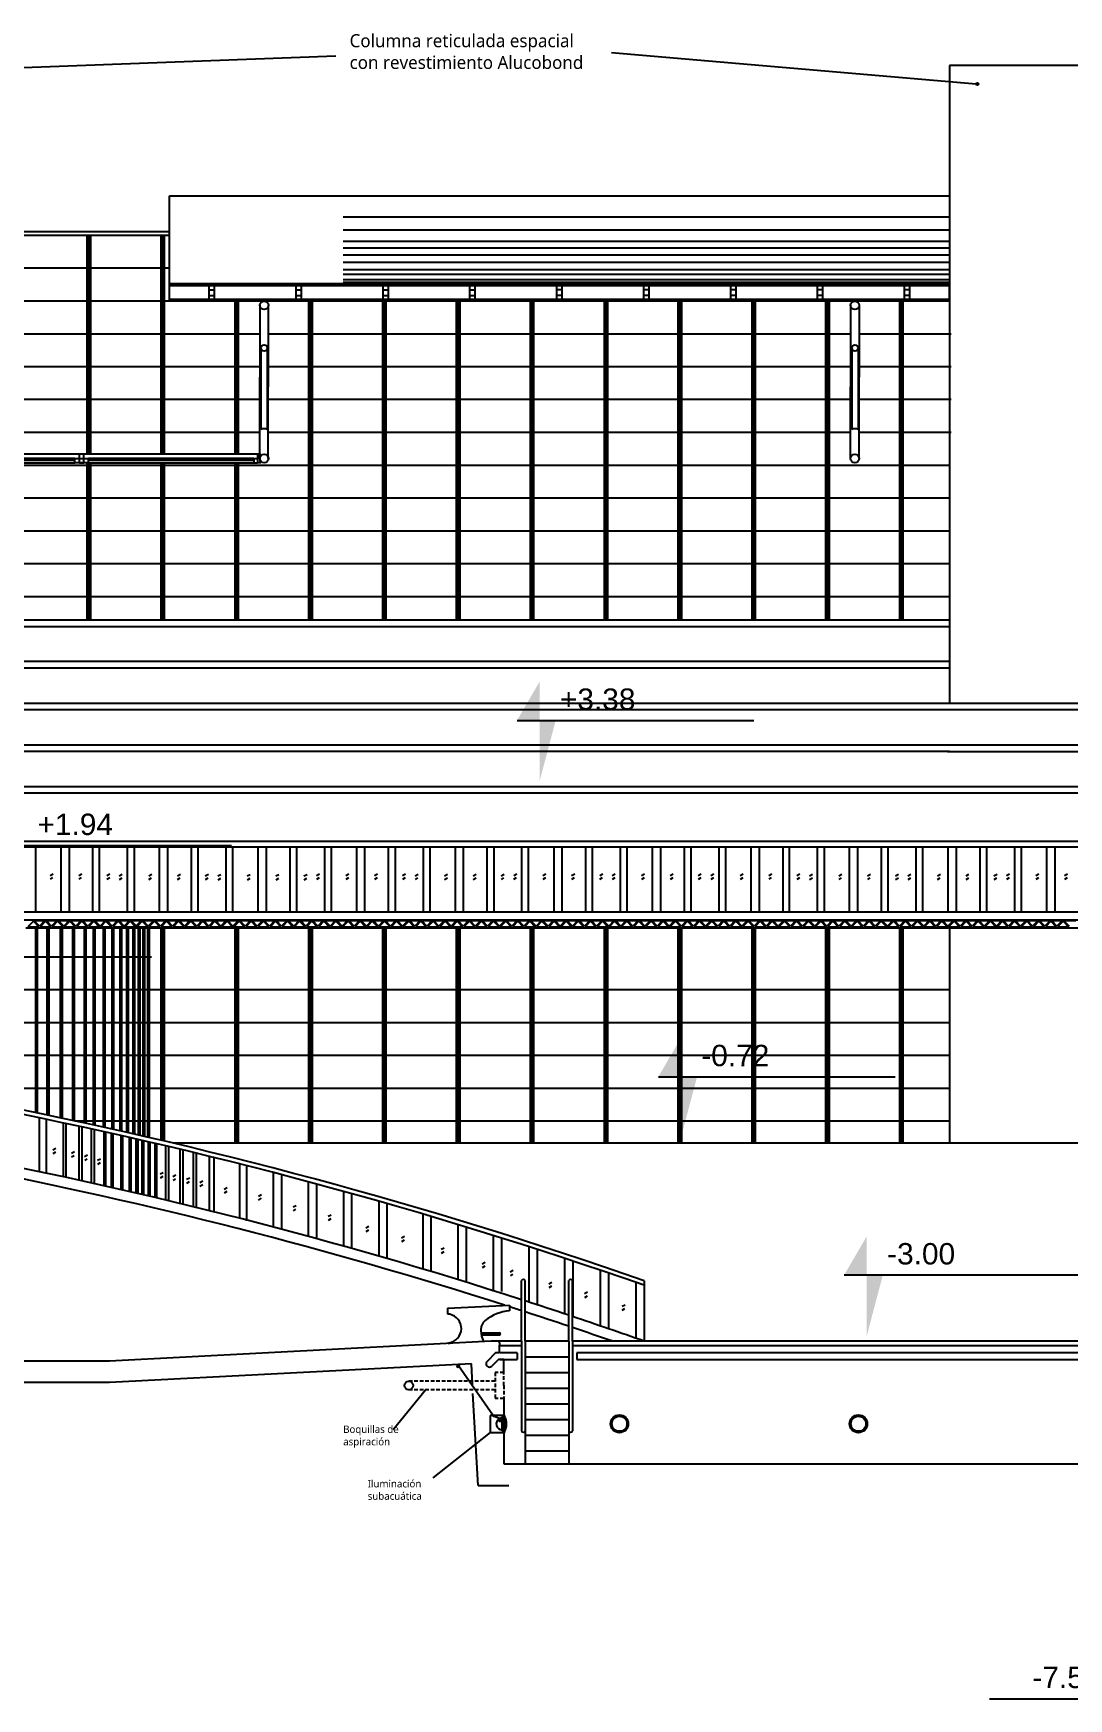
# Model space of a CAD drawing. Extents: x -30 to 1202, y 231 to 898.
# Drawn here: x 153.4 to 224.9, y 563.5 to 678.5 of the extents above; entities that cross this region are included whole.
import ezdxf

# ---------------------------------------------------------------- set-up
doc = ezdxf.new("R2010")
doc.units = 0
doc.header["$LTSCALE"] = 0.04
doc.linetypes.add('DASHED2', pattern=[9.525, 6.35, -3.175])
for name, color, linetype in [('0.1', 1, 'CONTINUOUS'), ('0.2', 2, 'CONTINUOUS'), ('0.3', 3, 'CONTINUOUS'), ('0.5', 5, 'CONTINUOUS'), ('intal', 1, 'DASHED2')]:
    doc.layers.add(name, color=color, linetype=linetype)
doc.styles.add('Amir', font='l_10646.ttf', dxfattribs={"height": 0.15})
doc.styles.add('STYLE2', font='arial.ttf')

msp = doc.modelspace()

# ---------------------------------------------------------------- hatches: boundary and pattern name
at = {"layer": '0.2'}
h = msp.add_hatch(color=256, dxfattribs=at)
h.paths.add_polyline_path([(186.81, 631.04), (188.37, 631.04), (188.37, 633.72)])
h.paths.add_polyline_path([(188.37, 626.85), (189.48, 631.04), (188.37, 631.04)])
h = msp.add_hatch(color=256, dxfattribs=at)
h.paths.add_polyline_path([(196.57, 606.44), (198.13, 606.44), (198.13, 609.12)])
h.paths.add_polyline_path([(198.13, 602.25), (199.24, 606.44), (198.13, 606.44)])
h = msp.add_hatch(color=256, dxfattribs=at)
h.paths.add_polyline_path([(209.4, 592.76), (210.96, 592.76), (210.96, 595.43)])
h.paths.add_polyline_path([(210.96, 588.57), (212.07, 592.76), (210.96, 592.76)])

# ---------------------------------------------------------------- linework, layer by layer
at = {"layer": '0.1'}
for p, q in [((107.21, 674.43), (174.31, 676.92)), ((193.34, 677.16), (218.52, 674.99)), ((162.82, 667.26), (216.67, 667.26)), ((162.82, 661.2), (162.82, 667.26)), ((216.67, 665.78), (174.81, 665.78)), ((150.82, 664.79), (162.82, 664.79)), ((216.67, 664.88), (174.81, 664.88)), ((150.82, 664.55), (162.82, 664.55)), ((157.14, 649.43), (157.14, 664.55)), ((157.26, 649.43), (157.26, 664.55)), ((157.38, 649.43), (157.38, 664.55)), ((162.24, 649.43), (162.24, 664.55)), ((162.36, 649.43), (162.36, 664.55)), ((162.48, 649.43), (162.48, 664.55)), ((216.67, 664.11), (174.81, 664.11)), ((216.67, 663.65), (174.81, 663.65)), ((216.67, 663.16), (174.81, 663.16)), ((216.67, 662.65), (174.81, 662.65)), ((150.82, 662.28), (162.82, 662.28)), ((216.67, 662.16), (174.81, 662.16)), ((216.67, 661.82), (174.81, 661.82)), ((216.67, 661.46), (174.81, 661.46)), ((216.67, 661.27), (174.81, 661.27)), ((108.97, 660.01), (209.84, 660.01)), ((167.34, 649.43), (167.34, 660)), ((167.46, 649.43), (167.46, 660)), ((167.58, 649.43), (167.58, 660)), ((172.44, 638.06), (172.44, 660)), ((172.56, 638.06), (172.56, 660)), ((172.68, 638.06), (172.68, 660)), ((177.54, 638.06), (177.54, 660)), ((177.66, 638.06), (177.66, 660)), ((177.78, 638.06), (177.78, 660)), ((182.64, 638.06), (182.64, 660)), ((182.76, 638.06), (182.76, 660)), ((182.88, 638.06), (182.88, 660)), ((187.74, 638.06), (187.74, 660)), ((187.86, 638.06), (187.86, 660)), ((187.98, 638.06), (187.98, 660)), ((192.84, 638.06), (192.84, 660)), ((192.96, 638.06), (192.96, 660)), ((193.08, 638.06), (193.08, 660)), ((197.94, 638.06), (197.94, 660)), ((198.06, 638.06), (198.06, 660)), ((198.18, 638.06), (198.18, 660)), ((203.04, 638.06), (203.04, 660)), ((203.16, 638.06), (203.16, 660)), ((203.28, 638.06), (203.28, 660)), ((208.14, 638.06), (208.14, 660)), ((208.26, 638.06), (208.26, 660)), ((208.38, 638.06), (208.38, 660)), ((213.24, 638.06), (213.24, 660)), ((213.36, 638.06), (213.36, 660)), ((213.48, 638.06), (213.48, 660)), ((144.59, 657.74), (169.05, 657.74)), ((161.69, 657.74), (169.05, 657.74)), ((169.64, 657.74), (209.84, 657.74)), ((210.44, 657.74), (216.79, 657.74)), ((144.59, 655.47), (169.05, 655.47)), ((161.69, 655.47), (169.05, 655.47)), ((169.64, 655.47), (209.84, 655.47)), ((210.44, 655.47), (216.79, 655.47)), ((144.59, 653.21), (169.05, 653.21)), ((161.69, 653.21), (169.05, 653.21)), ((169.64, 653.21), (209.84, 653.21)), ((210.44, 653.21), (216.79, 653.21)), ((144.59, 650.94), (169.05, 650.94)), ((161.69, 650.94), (169.05, 650.94)), ((169.64, 650.94), (209.84, 650.94)), ((210.44, 650.94), (216.79, 650.94)), ((108.97, 648.67), (216.67, 648.67)), ((168.98, 649.43), (144.75, 649.43)), ((156.27, 648.98), (145.01, 648.98)), ((157.14, 638.06), (157.14, 648.83)), ((168.63, 648.98), (157.23, 648.98)), ((157.26, 638.06), (157.26, 648.83)), ((157.38, 638.06), (157.38, 648.83)), ((162.24, 638.06), (162.24, 648.83)), ((162.36, 638.06), (162.36, 648.83)), ((162.48, 638.06), (162.48, 648.83)), ((167.34, 638.06), (167.34, 648.83)), ((167.46, 638.06), (167.46, 648.83)), ((167.58, 638.06), (167.58, 648.83)), ((108.97, 646.4), (216.67, 646.4)), ((108.97, 644.14), (216.67, 644.14)), ((130.09, 641.87), (216.67, 641.87)), ((130.09, 639.6), (216.67, 639.6)), ((153.56, 622.32), (153.56, 617.82)), ((155.31, 622.32), (155.31, 617.82)), ((155.88, 622.32), (155.88, 617.82)), ((157.51, 622.32), (157.51, 617.82)), ((157.97, 622.32), (157.97, 617.82)), ((159.9, 622.3), (159.9, 617.8)), ((160.37, 622.3), (160.37, 617.8)), ((162.11, 622.3), (162.11, 617.8)), ((162.68, 622.3), (162.68, 617.8)), ((164.31, 622.3), (164.31, 617.8)), ((164.78, 622.3), (164.78, 617.8)), ((166.71, 622.29), (166.71, 617.79)), ((167.17, 622.29), (167.17, 617.79)), ((168.92, 622.29), (168.92, 617.79)), ((169.49, 622.29), (169.49, 617.79)), ((171.12, 622.29), (171.12, 617.79)), ((171.58, 622.29), (171.58, 617.79)), ((173.51, 622.32), (173.51, 617.82)), ((173.98, 622.32), (173.98, 617.82)), ((175.72, 622.32), (175.72, 617.82)), ((176.29, 622.32), (176.29, 617.82)), ((177.92, 622.32), (177.92, 617.82)), ((178.39, 622.32), (178.39, 617.82)), ((180.32, 622.3), (180.32, 617.8)), ((180.78, 622.3), (180.78, 617.8)), ((182.53, 622.3), (182.53, 617.8)), ((183.1, 622.3), (183.1, 617.8)), ((184.73, 622.3), (184.73, 617.8)), ((185.2, 622.3), (185.2, 617.8)), ((187.12, 622.32), (187.12, 617.82)), ((187.59, 622.32), (187.59, 617.82)), ((189.34, 622.32), (189.34, 617.82)), ((189.91, 622.32), (189.91, 617.82)), ((191.54, 622.32), (191.54, 617.82)), ((192, 622.32), (192, 617.82)), ((193.93, 622.32), (193.93, 617.82)), ((194.4, 622.32), (194.4, 617.82)), ((196.14, 622.32), (196.14, 617.82)), ((196.71, 622.32), (196.71, 617.82)), ((198.34, 622.32), (198.34, 617.82)), ((198.81, 622.32), (198.81, 617.82)), ((200.74, 622.32), (200.74, 617.82)), ((201.2, 622.32), (201.2, 617.82)), ((202.95, 622.32), (202.95, 617.82)), ((203.52, 622.32), (203.52, 617.82)), ((205.15, 622.32), (205.15, 617.82)), ((205.61, 622.32), (205.61, 617.82)), ((207.54, 622.3), (207.54, 617.8)), ((208.01, 622.3), (208.01, 617.8)), ((209.75, 622.3), (209.75, 617.8)), ((210.32, 622.3), (210.32, 617.8)), ((211.95, 622.3), (211.95, 617.8)), ((212.42, 622.3), (212.42, 617.8)), ((214.35, 622.3), (214.35, 617.8)), ((214.81, 622.3), (214.81, 617.8)), ((216.56, 622.3), (216.56, 617.8)), ((217.13, 622.3), (217.13, 617.8)), ((218.76, 622.3), (218.76, 617.8)), ((219.23, 622.3), (219.23, 617.8)), ((221.16, 622.32), (221.16, 617.82)), ((221.62, 622.32), (221.62, 617.82)), ((223.37, 622.32), (223.37, 617.82)), ((223.94, 622.32), (223.94, 617.82)), ((154.57, 620.34), (154.78, 620.44)), ((154.59, 620.07), (154.77, 620.19)), ((156.55, 620.34), (156.76, 620.44)), ((156.57, 620.07), (156.75, 620.19)), ((158.49, 620.34), (158.7, 620.44)), ((158.5, 620.07), (158.69, 620.19)), ((159.35, 620.32), (159.56, 620.43)), ((159.37, 620.06), (159.55, 620.17)), ((161.38, 620.32), (161.59, 620.43)), ((161.39, 620.06), (161.58, 620.17)), ((163.36, 620.32), (163.57, 620.43)), ((163.37, 620.06), (163.56, 620.17)), ((165.29, 620.32), (165.5, 620.43)), ((165.31, 620.06), (165.49, 620.17)), ((166.16, 620.31), (166.37, 620.41)), ((166.17, 620.04), (166.36, 620.15)), ((168.18, 620.31), (168.39, 620.41)), ((168.2, 620.04), (168.38, 620.15)), ((170.16, 620.31), (170.37, 620.41)), ((170.18, 620.04), (170.36, 620.15)), ((172.1, 620.31), (172.31, 620.41)), ((172.12, 620.04), (172.3, 620.15)), ((172.96, 620.34), (173.17, 620.44)), ((172.98, 620.07), (173.17, 620.19)), ((174.99, 620.34), (175.2, 620.44)), ((175.01, 620.07), (175.19, 620.19)), ((176.97, 620.34), (177.18, 620.44)), ((176.99, 620.07), (177.17, 620.19)), ((178.91, 620.34), (179.11, 620.44)), ((178.92, 620.07), (179.11, 620.19)), ((179.77, 620.32), (179.98, 620.43)), ((179.79, 620.06), (179.97, 620.17)), ((181.8, 620.32), (182.01, 620.43)), ((181.81, 620.06), (182, 620.17)), ((183.78, 620.32), (183.98, 620.43)), ((183.79, 620.06), (183.98, 620.17)), ((185.71, 620.32), (185.92, 620.43)), ((185.73, 620.06), (185.91, 620.17)), ((186.58, 620.34), (186.79, 620.44)), ((186.59, 620.07), (186.78, 620.19)), ((188.6, 620.34), (188.81, 620.44)), ((188.62, 620.07), (188.8, 620.19)), ((190.58, 620.34), (190.79, 620.44)), ((190.6, 620.07), (190.78, 620.19)), ((192.52, 620.34), (192.73, 620.44)), ((192.53, 620.07), (192.72, 620.19)), ((193.38, 620.34), (193.59, 620.44)), ((193.4, 620.07), (193.58, 620.19)), ((195.41, 620.34), (195.62, 620.44)), ((195.42, 620.07), (195.61, 620.19)), ((197.39, 620.34), (197.6, 620.44)), ((197.4, 620.07), (197.59, 620.19)), ((199.32, 620.34), (199.53, 620.44)), ((199.34, 620.07), (199.52, 620.19)), ((200.19, 620.34), (200.4, 620.44)), ((200.21, 620.07), (200.39, 620.19)), ((202.21, 620.34), (202.42, 620.44)), ((202.23, 620.07), (202.42, 620.19)), ((204.19, 620.34), (204.4, 620.44)), ((204.21, 620.07), (204.39, 620.19)), ((206.13, 620.34), (206.34, 620.44)), ((206.15, 620.07), (206.33, 620.19)), ((207, 620.32), (207.2, 620.43)), ((207.01, 620.06), (207.2, 620.17)), ((209.02, 620.32), (209.23, 620.43)), ((209.04, 620.06), (209.22, 620.17)), ((211, 620.32), (211.21, 620.43)), ((211.02, 620.06), (211.2, 620.17)), ((212.94, 620.32), (213.14, 620.43)), ((212.95, 620.06), (213.14, 620.17)), ((213.8, 620.32), (214.01, 620.43)), ((213.82, 620.06), (214, 620.17)), ((215.83, 620.32), (216.04, 620.43)), ((215.84, 620.06), (216.03, 620.17)), ((217.81, 620.32), (218.01, 620.43)), ((217.82, 620.06), (218.01, 620.17)), ((219.74, 620.32), (219.95, 620.43)), ((219.76, 620.06), (219.94, 620.17)), ((220.61, 620.34), (220.82, 620.44)), ((220.62, 620.07), (220.81, 620.19)), ((222.63, 620.34), (222.84, 620.44)), ((222.65, 620.07), (222.83, 620.19)), ((224.61, 620.34), (224.82, 620.44)), ((224.63, 620.07), (224.81, 620.19)), ((153.59, 603.96), (153.59, 616.73)), ((153.71, 603.93), (153.71, 616.73)), ((154.38, 603.79), (154.38, 616.73)), ((154.5, 603.77), (154.5, 616.73)), ((155.3, 603.6), (155.3, 616.73)), ((155.42, 603.58), (155.42, 616.73)), ((156.14, 603.42), (156.14, 616.73)), ((156.26, 603.4), (156.26, 616.73)), ((156.95, 603.25), (156.95, 616.73)), ((157.07, 603.22), (157.07, 616.73)), ((157.57, 603.11), (157.57, 616.73)), ((157.69, 603.09), (157.69, 616.73)), ((158.25, 602.96), (158.25, 616.73)), ((158.37, 602.94), (158.37, 616.73)), ((158.85, 602.83), (158.85, 616.73)), ((158.97, 602.8), (158.97, 616.73)), ((159.4, 602.71), (159.4, 616.73)), ((159.52, 602.68), (159.52, 616.73)), ((159.86, 602.6), (159.86, 616.73)), ((159.98, 602.58), (159.98, 616.73)), ((160.31, 602.5), (160.31, 616.73)), ((160.43, 602.47), (160.43, 616.73)), ((160.68, 602.42), (160.68, 616.73)), ((160.8, 602.39), (160.8, 616.73)), ((161, 602.34), (161, 616.73)), ((161.12, 602.31), (161.12, 616.73)), ((161.31, 602.27), (161.31, 616.73)), ((161.43, 602.24), (161.43, 616.73)), ((162.24, 602.05), (162.24, 616.73)), ((162.36, 602.03), (162.36, 616.73)), ((162.48, 602), (162.48, 616.73)), ((167.34, 601.86), (167.34, 616.73)), ((167.46, 601.86), (167.46, 616.73)), ((167.58, 601.86), (167.58, 616.73)), ((172.44, 601.86), (172.44, 616.73)), ((172.56, 601.86), (172.56, 616.73)), ((172.68, 601.86), (172.68, 616.73)), ((177.54, 601.86), (177.54, 616.73)), ((177.66, 601.86), (177.66, 616.73)), ((177.78, 601.86), (177.78, 616.73)), ((182.64, 601.86), (182.64, 616.73)), ((182.76, 601.86), (182.76, 616.73)), ((182.88, 601.86), (182.88, 616.73)), ((187.74, 601.86), (187.74, 616.73)), ((187.86, 601.86), (187.86, 616.73)), ((187.98, 601.86), (187.98, 616.73)), ((192.84, 601.86), (192.84, 616.73)), ((192.96, 601.86), (192.96, 616.73)), ((193.08, 601.86), (193.08, 616.73)), ((197.94, 601.86), (197.94, 616.73)), ((198.06, 601.86), (198.06, 616.73)), ((198.18, 601.86), (198.18, 616.73)), ((203.04, 601.86), (203.04, 616.73)), ((203.16, 601.86), (203.16, 616.73)), ((203.28, 601.86), (203.28, 616.73)), ((208.14, 601.86), (208.14, 616.73)), ((208.26, 601.86), (208.26, 616.73)), ((208.38, 601.86), (208.38, 616.73)), ((213.24, 601.86), (213.24, 616.73)), ((213.36, 601.86), (213.36, 616.73)), ((213.48, 601.86), (213.48, 616.73)), ((150.51, 614.73), (161.57, 614.73)), ((150.51, 612.46), (161.57, 612.46)), ((161.57, 612.46), (216.67, 612.46)), ((150.51, 610.19), (161.57, 610.19)), ((161.57, 610.19), (216.67, 610.19)), ((150.51, 607.93), (161.57, 607.93)), ((161.57, 607.93), (216.67, 607.93)), ((150.51, 605.66), (161.57, 605.66)), ((161.57, 605.66), (216.67, 605.66)), ((153.82, 603.61), (153.82, 599.88)), ((154.3, 603.5), (154.3, 599.73)), ((155.47, 603.26), (155.47, 599.54)), ((155.67, 603.22), (155.67, 599.49)), ((156.29, 603.39), (161.57, 603.39)), ((156.56, 603.03), (156.56, 599.3)), ((156.77, 602.98), (156.77, 599.25)), ((157.41, 602.84), (157.41, 599.11)), ((157.61, 602.8), (157.61, 599.06)), ((158.28, 602.65), (158.28, 598.91)), ((158.4, 602.62), (158.4, 598.89)), ((158.79, 602.54), (158.79, 598.8)), ((158.91, 602.51), (158.91, 598.77)), ((161.57, 603.39), (216.67, 603.39)), ((154.76, 601.4), (154.97, 601.51)), ((159.45, 602.39), (159.45, 598.65)), ((159.57, 602.36), (159.57, 598.62)), ((160.03, 602.26), (160.03, 598.52)), ((160.15, 602.23), (160.15, 598.49)), ((160.5, 602.15), (160.5, 598.41)), ((160.62, 602.12), (160.62, 598.38)), ((160.9, 602.06), (160.9, 598.32)), ((161.02, 602.03), (161.02, 598.29)), ((161.35, 601.95), (161.35, 598.21)), ((161.47, 601.92), (161.47, 598.18)), ((161.8, 601.85), (161.8, 598.1)), ((161.92, 601.82), (161.92, 598.07)), ((162.54, 601.68), (162.54, 597.93)), ((162.75, 601.63), (162.75, 597.88)), ((163.52, 601.44), (163.52, 597.69)), ((163.73, 601.39), (163.73, 597.64)), ((154.78, 601.14), (154.96, 601.25)), ((156.04, 601.17), (156.25, 601.27)), ((156.06, 600.9), (156.24, 601.01)), ((156.94, 600.93), (157.15, 601.04)), ((156.96, 600.67), (157.14, 600.78)), ((157.85, 600.68), (158.06, 600.78)), ((157.86, 600.41), (158.05, 600.52)), ((164.45, 601.22), (164.45, 597.47)), ((164.66, 601.17), (164.66, 597.41)), ((165.55, 600.95), (165.55, 597.2)), ((165.88, 600.87), (165.88, 597.11)), ((167.65, 600.43), (167.65, 596.67)), ((168.13, 600.31), (168.13, 596.5)), ((162.18, 599.73), (162.38, 599.84)), ((162.19, 599.47), (162.38, 599.58)), ((163.04, 599.56), (163.25, 599.66)), ((163.06, 599.29), (163.24, 599.4)), ((164, 599.36), (164.21, 599.46)), ((164.02, 599.09), (164.2, 599.21)), ((164.91, 599.14), (165.11, 599.25)), ((169.97, 599.83), (169.97, 596.06)), ((170.54, 599.68), (170.54, 595.91)), ((172.4, 599.19), (172.4, 595.41)), ((164.92, 598.88), (165.11, 598.99)), ((166.59, 598.69), (166.8, 598.8)), ((166.61, 598.43), (166.79, 598.54)), ((168.96, 598.2), (169.17, 598.3)), ((168.97, 597.93), (169.16, 598.05)), ((172.97, 599.04), (172.97, 595.26)), ((174.82, 598.53), (174.82, 594.75)), ((175.39, 598.37), (175.39, 594.59)), ((171.35, 597.45), (171.56, 597.56)), ((171.37, 597.19), (171.55, 597.3)), ((173.77, 596.81), (173.98, 596.91)), ((177.26, 597.85), (177.26, 594.02)), ((177.83, 597.68), (177.83, 593.89)), ((180.3, 596.97), (180.3, 593.16)), ((180.87, 596.8), (180.87, 592.99)), ((173.79, 596.54), (173.97, 596.65)), ((176.38, 596.02), (176.59, 596.12)), ((176.4, 595.76), (176.58, 595.87)), ((182.72, 596.24), (182.72, 592.43)), ((183.29, 596.07), (183.29, 592.25)), ((178.84, 595.33), (179.05, 595.43)), ((178.86, 595.07), (179.04, 595.18)), ((181.57, 594.53), (181.78, 594.63)), ((185.16, 595.49), (185.16, 591.62)), ((185.73, 595.31), (185.73, 591.62)), ((187.62, 594.71), (187.62, 590.88)), ((188.19, 594.53), (188.19, 590.76)), ((181.59, 594.26), (181.77, 594.37)), ((184.41, 593.53), (184.62, 593.63)), ((184.43, 593.27), (184.61, 593.38)), ((190.09, 593.91), (190.09, 590.07)), ((190.66, 593.72), (190.66, 589.9)), ((186.33, 592.98), (186.54, 593.08)), ((186.35, 592.71), (186.53, 592.82)), ((189.01, 592.15), (189.22, 592.25)), ((192.55, 593.09), (192.55, 589.23)), ((193.12, 592.89), (193.12, 589.04)), ((195.02, 592.24), (195.02, 588.38)), ((189.03, 591.89), (189.21, 592)), ((191.47, 591.48), (191.68, 591.58)), ((191.49, 591.21), (191.67, 591.32)), ((194.06, 590.59), (194.27, 590.7)), ((194.08, 590.33), (194.26, 590.44)), ((185.13, 583.08), (182.76, 586.48)), ((185.15, 583.08), (182.77, 586.49)), ((178.25, 582.09), (180.5, 584.83)), ((184.95, 583.06), (184.95, 581.87)), ((185.13, 583.06), (184.95, 583.06)), ((185.13, 583.05), (185.13, 583.08)), ((185.13, 583.05), (185.15, 583.05)), ((185.14, 583.04), (185.14, 583.05)), ((185.15, 583.05), (185.15, 583.08)), ((185.91, 583.06), (185.15, 583.06)), ((185.15, 583.04), (185.15, 583.05)), ((185.58, 582.85), (185.18, 583.01)), ((185.57, 582.84), (185.18, 583)), ((185.76, 583.06), (185.82, 583)), ((185.82, 582.97), (185.79, 582.97)), ((185.79, 581.99), (185.79, 582.97)), ((185.82, 581.93), (185.82, 583)), ((185.9, 583.06), (185.9, 581.87)), ((185.91, 583.06), (185.94, 583.06)), ((185.94, 583.06), (185.94, 581.87)), ((184.95, 581.87), (181, 578.75)), ((184.96, 582.94), (184.95, 582.94)), ((184.95, 581.87), (185.91, 581.87)), ((185.59, 582.84), (185.57, 582.85)), ((185.58, 582.83), (185.57, 582.84)), ((185.59, 582.82), (185.58, 582.83)), ((185.6, 582.83), (185.59, 582.84)), ((185.59, 582.81), (185.59, 582.82)), ((185.6, 582.8), (185.59, 582.81)), ((185.6, 582.82), (185.6, 582.83)), ((185.61, 582.8), (185.6, 582.82)), ((185.6, 582.79), (185.6, 582.8)), ((185.61, 582.78), (185.6, 582.79)), ((185.61, 582.79), (185.61, 582.8)), ((185.62, 582.78), (185.61, 582.79)), ((185.61, 582.77), (185.61, 582.78)), ((185.61, 582.76), (185.61, 582.77)), ((185.62, 582.74), (185.61, 582.76)), ((185.62, 582.77), (185.62, 582.78)), ((185.62, 582.76), (185.62, 582.77)), ((185.63, 582.75), (185.62, 582.76)), ((185.62, 582.73), (185.62, 582.75)), ((185.62, 582.72), (185.62, 582.73)), ((185.62, 582.72), (185.62, 582.73)), ((185.62, 582.71), (185.62, 582.72)), ((185.63, 582.7), (185.62, 582.71)), ((185.63, 582.74), (185.63, 582.75)), ((185.63, 582.72), (185.63, 582.74)), ((185.63, 582.71), (185.63, 582.72)), ((185.64, 582.7), (185.63, 582.71)), ((185.76, 581.87), (185.82, 581.93)), ((185.79, 582.94), (185.78, 582.94)), ((185.78, 582.94), (185.78, 582.01)), ((185.78, 582.01), (185.79, 582.01)), ((185.82, 581.98), (185.79, 581.99)), ((185.94, 581.87), (185.91, 581.87))]:
    msp.add_line(p, q, dxfattribs=at)
for centre, radius in [((218.6, 674.99), 0.0822), ((193.88, 582.48), 0.613), ((193.88, 582.48), 0.52), ((210.38, 582.48), 0.613), ((210.38, 582.48), 0.52)]:
    msp.add_circle(centre, radius, dxfattribs=at)
for centre, radius, start, end in [((87, 281.02), 325.07, 72.2797, 79.0337), ((87, 281.02), 325.07, 72.062, 72.2153), ((87, 281.02), 325.07, 71.4564, 72.0132), ((87, 281.02), 325.07, 70.8917, 71.4075), ((182.75, 586.47), 0.0863, 322.5387, 307.8713), ((182.77, 586.48), 0.0122, 61.2321, 188.6976), ((185.2, 583.05), 0.06, 195.2279, 248.1737), ((185.2, 583.05), 0.0497, 195.2279, 248.1737), ((185.1, 582.48), 0.988, 329.0005, 30.9995), ((185.78, 582.47), 0.401, 118.8909, 270), ((185.78, 582.47), 0.401, 90, 117.3998)]:
    msp.add_arc(centre, radius, start, end, dxfattribs=at)
at = {"layer": '0.1', "extrusion": (0, 0, -1)}
for centre, major_axis, ratio, start_param, end_param in [((185.63, 582.7), (-0.0623, 0), 0.642867, 1.489749, 7.611387), ((185.63, 582.68), (-0.0623, 0), 0.642867, 2.890178, 6.5346), ((185.63, 582.7), (0.00511, 0), 0.589471, 5.871564, 9.425241)]:
    msp.add_ellipse(centre, major_axis=major_axis, ratio=ratio, start_param=start_param, end_param=end_param, dxfattribs=at)
at = {"layer": '0.2'}
for p, q in [((169.05, 659.7), (169.05, 654.74)), ((169.64, 659.7), (169.64, 654.08)), ((209.84, 659.7), (209.84, 654.08)), ((210.44, 659.7), (210.44, 654.74)), ((169.13, 656.75), (169.13, 651.12)), ((169.56, 656.75), (169.56, 651.12)), ((209.92, 656.75), (209.92, 651.12)), ((210.36, 656.75), (210.36, 651.12)), ((169.05, 649.13), (169.05, 654.74)), ((210.44, 649.13), (210.44, 654.74)), ((169.64, 649.13), (169.64, 654.08)), ((209.84, 649.13), (209.84, 654.08)), ((156.27, 649.13), (145.01, 649.13)), ((145.01, 648.83), (156.27, 648.83)), ((168.63, 649.13), (157.23, 649.13)), ((157.23, 648.83), (168.63, 648.83)), ((169.05, 649.13), (169.05, 649.13)), ((216.67, 635.1), (139.28, 635.1)), ((216.67, 634.65), (139.28, 634.65)), ((196.66, 632.22), (139.28, 632.22)), ((196.66, 631.77), (139.28, 631.77)), ((226.24, 632.22), (196.66, 632.22)), ((226.24, 631.77), (196.66, 631.77)), ((186.81, 631.04), (203.15, 631.04)), ((216.67, 629.34), (139.28, 629.34)), ((228.58, 629.33), (216.52, 629.33)), ((216.67, 628.89), (139.28, 628.89)), ((228.58, 628.88), (216.52, 628.88)), ((216.67, 626.46), (139.28, 626.46)), ((216.67, 626.01), (139.28, 626.01)), ((228.67, 626.46), (216.67, 626.46)), ((228.67, 626.01), (216.67, 626.01)), ((130.75, 622.71), (362.52, 622.71)), ((130.75, 622.32), (362.52, 622.32)), ((150.74, 622.4), (167.09, 622.4)), ((152.89, 616.73), (160.64, 616.73)), ((153.42, 617.18), (153.04, 616.8)), ((153.04, 616.8), (153.72, 616.8)), ((153.42, 617.18), (153.79, 616.8)), ((153.46, 617.22), (153.83, 616.84)), ((153.46, 617.22), (154.21, 617.22)), ((153.72, 616.8), (153.79, 616.8)), ((154.21, 617.22), (153.83, 616.84)), ((154.25, 617.18), (153.88, 616.8)), ((153.88, 616.8), (154.63, 616.8)), ((154.25, 617.18), (154.63, 616.8)), ((154.3, 617.22), (155.05, 617.22)), ((154.3, 617.22), (154.67, 616.84)), ((155.05, 617.22), (154.67, 616.84)), ((155.09, 617.18), (154.71, 616.8)), ((154.71, 616.8), (155.47, 616.8)), ((155.09, 617.18), (155.47, 616.8)), ((155.13, 617.22), (155.51, 616.84)), ((155.13, 617.22), (155.88, 617.22)), ((155.88, 617.22), (155.51, 616.84)), ((155.93, 617.18), (155.55, 616.8)), ((155.55, 616.8), (156.3, 616.8)), ((155.93, 617.18), (156.3, 616.8)), ((155.97, 617.22), (156.34, 616.84)), ((156.07, 617.22), (156.31, 617.22)), ((156.21, 617.22), (156.72, 617.22)), ((156.72, 617.22), (156.34, 616.84)), ((156.76, 617.18), (156.39, 616.8)), ((156.39, 616.8), (157.14, 616.8)), ((156.76, 617.18), (157.14, 616.8)), ((156.8, 617.22), (157.18, 616.84)), ((156.9, 617.22), (157.65, 617.22)), ((157.56, 617.22), (157.18, 616.84)), ((157.6, 617.18), (157.22, 616.8)), ((157.22, 616.8), (157.97, 616.8)), ((157.6, 617.18), (157.97, 616.8)), ((157.64, 617.22), (158.02, 616.84)), ((157.64, 617.22), (159.23, 617.22)), ((158.39, 617.22), (158.02, 616.84)), ((158.43, 617.18), (158.06, 616.8)), ((158.06, 616.8), (158.81, 616.8)), ((158.43, 617.18), (158.81, 616.8)), ((158.48, 617.22), (158.85, 616.84)), ((159.23, 617.22), (158.85, 616.84)), ((159.27, 617.18), (158.9, 616.8)), ((158.9, 616.8), (160.48, 616.8)), ((159.27, 617.18), (159.65, 616.8)), ((159.31, 617.22), (159.69, 616.84)), ((159.31, 617.22), (160.06, 617.22)), ((160.06, 617.22), (159.69, 616.84)), ((160.11, 617.18), (159.73, 616.8)), ((160.11, 617.18), (160.48, 616.8)), ((160.14, 617.22), (160.89, 617.22)), ((160.15, 617.22), (160.52, 616.85)), ((160.4, 616.73), (168.15, 616.73)), ((160.48, 616.81), (160.47, 616.8)), ((160.89, 617.22), (160.52, 616.85)), ((160.93, 617.18), (160.56, 616.8)), ((160.56, 616.8), (161.23, 616.8)), ((160.93, 617.18), (161.31, 616.8)), ((160.97, 617.22), (161.35, 616.84)), ((160.97, 617.22), (161.73, 617.22)), ((161.23, 616.8), (161.31, 616.8)), ((161.73, 617.22), (161.35, 616.84)), ((161.77, 617.18), (161.39, 616.8)), ((161.39, 616.8), (162.14, 616.8)), ((161.77, 617.18), (162.14, 616.8)), ((161.81, 617.22), (162.56, 617.22)), ((161.81, 617.22), (162.19, 616.84)), ((162.56, 617.22), (162.19, 616.84)), ((162.6, 617.18), (162.23, 616.8)), ((162.23, 616.8), (162.98, 616.8)), ((162.6, 617.18), (162.98, 616.8)), ((162.65, 617.22), (163.02, 616.84)), ((162.65, 617.22), (163.4, 617.22)), ((163.4, 617.22), (163.02, 616.84)), ((163.44, 617.18), (163.07, 616.8)), ((163.07, 616.8), (163.82, 616.8)), ((163.44, 617.18), (163.82, 616.8)), ((163.48, 617.22), (163.86, 616.84)), ((163.58, 617.22), (163.82, 617.22)), ((163.73, 617.22), (164.23, 617.22)), ((164.23, 617.22), (163.86, 616.84)), ((164.28, 617.18), (163.9, 616.8)), ((163.9, 616.8), (164.65, 616.8)), ((164.28, 617.18), (164.65, 616.8)), ((164.32, 617.22), (164.7, 616.84)), ((164.42, 617.22), (165.17, 617.22)), ((165.07, 617.22), (164.7, 616.84)), ((165.11, 617.18), (164.74, 616.8)), ((164.74, 616.8), (165.49, 616.8)), ((165.11, 617.18), (165.49, 616.8)), ((165.16, 617.22), (165.53, 616.84)), ((165.16, 617.22), (166.74, 617.22)), ((165.91, 617.22), (165.53, 616.84)), ((165.95, 617.18), (165.57, 616.8)), ((165.57, 616.8), (166.33, 616.8)), ((165.95, 617.18), (166.33, 616.8)), ((165.99, 617.22), (166.37, 616.84)), ((166.74, 617.22), (166.37, 616.84)), ((166.79, 617.18), (166.41, 616.8)), ((166.41, 616.8), (168, 616.8)), ((166.79, 617.18), (167.16, 616.8)), ((166.83, 617.22), (167.2, 616.84)), ((166.83, 617.22), (167.58, 617.22)), ((167.58, 617.22), (167.2, 616.84)), ((167.62, 617.18), (167.25, 616.8)), ((167.62, 617.18), (168, 616.8)), ((167.66, 617.22), (168.04, 616.84)), ((167.67, 617.22), (168.42, 617.22)), ((167.93, 616.73), (175.68, 616.73)), ((168, 616.8), (168, 616.8)), ((168.42, 617.22), (168.04, 616.84)), ((168.46, 617.18), (168.08, 616.8)), ((168.08, 616.8), (168.76, 616.8)), ((168.46, 617.18), (168.83, 616.8)), ((168.5, 617.22), (168.88, 616.84)), ((168.5, 617.22), (169.25, 617.22)), ((168.76, 616.8), (168.83, 616.8)), ((169.25, 617.22), (168.88, 616.84)), ((169.3, 617.18), (168.92, 616.8)), ((168.92, 616.8), (169.67, 616.8)), ((169.3, 617.18), (169.67, 616.8)), ((169.34, 617.22), (170.09, 617.22)), ((169.34, 617.22), (169.71, 616.84)), ((170.09, 617.22), (169.71, 616.84)), ((170.13, 617.18), (169.76, 616.8)), ((169.76, 616.8), (170.51, 616.8)), ((170.13, 617.18), (170.51, 616.8)), ((170.17, 617.22), (170.55, 616.84)), ((170.17, 617.22), (170.93, 617.22)), ((170.93, 617.22), (170.55, 616.84)), ((170.97, 617.18), (170.59, 616.8)), ((170.59, 616.8), (171.34, 616.8)), ((170.97, 617.18), (171.34, 616.8)), ((171.01, 617.22), (171.39, 616.84)), ((171.11, 617.22), (171.35, 617.22)), ((171.25, 617.22), (171.76, 617.22)), ((171.76, 617.22), (171.39, 616.84)), ((171.8, 617.18), (171.43, 616.8)), ((171.43, 616.8), (172.18, 616.8)), ((171.8, 617.18), (172.18, 616.8)), ((171.85, 617.22), (172.22, 616.84)), ((171.94, 617.22), (172.7, 617.22)), ((172.6, 617.22), (172.22, 616.84)), ((172.64, 617.18), (172.27, 616.8)), ((172.27, 616.8), (173.02, 616.8)), ((172.64, 617.18), (173.02, 616.8)), ((172.68, 617.22), (173.06, 616.84)), ((172.68, 617.22), (174.27, 617.22)), ((173.43, 617.22), (173.06, 616.84)), ((173.48, 617.18), (173.1, 616.8)), ((173.1, 616.8), (173.85, 616.8)), ((173.48, 617.18), (173.85, 616.8)), ((173.52, 617.22), (173.9, 616.84)), ((174.27, 617.22), (173.9, 616.84)), ((174.31, 617.18), (173.94, 616.8)), ((173.94, 616.8), (175.53, 616.8)), ((174.31, 617.18), (174.69, 616.8)), ((174.36, 617.22), (174.73, 616.84)), ((174.36, 617.22), (175.11, 617.22)), ((175.11, 617.22), (174.73, 616.84)), ((175.15, 617.18), (174.77, 616.8)), ((175.15, 617.18), (175.53, 616.8)), ((175.19, 617.22), (175.57, 616.84)), ((175.19, 617.22), (175.94, 617.22)), ((175.46, 616.73), (183.21, 616.73)), ((175.53, 616.8), (175.53, 616.8)), ((175.94, 617.22), (175.57, 616.84)), ((175.99, 617.18), (175.61, 616.8)), ((175.61, 616.8), (176.29, 616.8)), ((175.99, 617.18), (176.36, 616.8)), ((176.03, 617.22), (176.41, 616.84)), ((176.03, 617.22), (176.78, 617.22)), ((176.29, 616.8), (176.36, 616.8)), ((176.78, 617.22), (176.41, 616.84)), ((176.82, 617.18), (176.45, 616.8)), ((176.45, 616.8), (177.2, 616.8)), ((176.82, 617.18), (177.2, 616.8)), ((176.87, 617.22), (177.62, 617.22)), ((176.87, 617.22), (177.24, 616.84)), ((177.62, 617.22), (177.24, 616.84)), ((177.66, 617.18), (177.28, 616.8)), ((177.28, 616.8), (178.04, 616.8)), ((177.66, 617.18), (178.04, 616.8)), ((177.7, 617.22), (178.08, 616.84)), ((177.7, 617.22), (178.45, 617.22)), ((178.45, 617.22), (178.08, 616.84)), ((178.5, 617.18), (178.12, 616.8)), ((178.12, 616.8), (178.87, 616.8)), ((178.5, 617.18), (178.87, 616.8)), ((178.54, 617.22), (178.91, 616.84)), ((178.64, 617.22), (178.88, 617.22)), ((178.78, 617.22), (179.29, 617.22)), ((179.29, 617.22), (178.91, 616.84)), ((179.33, 617.18), (178.96, 616.8)), ((178.96, 616.8), (179.71, 616.8)), ((179.33, 617.18), (179.71, 616.8)), ((179.38, 617.22), (179.75, 616.84)), ((179.47, 617.22), (180.22, 617.22)), ((180.13, 617.22), (179.75, 616.84)), ((180.17, 617.18), (179.79, 616.8)), ((179.79, 616.8), (180.54, 616.8)), ((180.17, 617.18), (180.54, 616.8)), ((180.21, 617.22), (180.59, 616.84)), ((180.21, 617.22), (181.8, 617.22)), ((180.96, 617.22), (180.59, 616.84)), ((181.01, 617.18), (180.63, 616.8)), ((180.63, 616.8), (181.38, 616.8)), ((181.01, 617.18), (181.38, 616.8)), ((181.05, 617.22), (181.42, 616.84)), ((181.8, 617.22), (181.42, 616.84)), ((181.84, 617.18), (181.47, 616.8)), ((181.47, 616.8), (183.05, 616.8)), ((181.84, 617.18), (182.22, 616.8)), ((181.88, 617.22), (182.26, 616.84)), ((181.88, 617.22), (182.64, 617.22)), ((182.64, 617.22), (182.26, 616.84)), ((182.68, 617.18), (182.3, 616.8)), ((182.68, 617.18), (183.05, 616.8)), ((182.72, 617.22), (183.1, 616.84)), ((182.72, 617.22), (183.47, 617.22)), ((182.99, 616.73), (190.74, 616.73)), ((183.06, 616.8), (183.05, 616.8)), ((183.47, 617.22), (183.1, 616.84)), ((183.52, 617.18), (183.14, 616.8)), ((183.14, 616.8), (183.82, 616.8)), ((183.52, 617.18), (183.89, 616.8)), ((183.56, 617.22), (183.93, 616.84)), ((183.56, 617.22), (184.31, 617.22)), ((183.82, 616.8), (183.89, 616.8)), ((184.31, 617.22), (183.93, 616.84)), ((184.35, 617.18), (183.98, 616.8)), ((183.98, 616.8), (184.73, 616.8)), ((184.35, 617.18), (184.73, 616.8)), ((184.4, 617.22), (185.15, 617.22)), ((184.4, 617.22), (184.77, 616.84)), ((185.15, 617.22), (184.77, 616.84)), ((185.19, 617.18), (184.81, 616.8)), ((184.81, 616.8), (185.57, 616.8)), ((185.19, 617.18), (185.57, 616.8)), ((185.23, 617.22), (185.61, 616.84)), ((185.23, 617.22), (185.98, 617.22)), ((185.98, 617.22), (185.61, 616.84)), ((186.03, 617.18), (185.65, 616.8)), ((185.65, 616.8), (186.4, 616.8)), ((186.03, 617.18), (186.4, 616.8)), ((186.07, 617.22), (186.44, 616.84)), ((186.17, 617.22), (186.41, 617.22)), ((186.31, 617.22), (186.82, 617.22)), ((186.82, 617.22), (186.44, 616.84)), ((186.86, 617.18), (186.49, 616.8)), ((186.49, 616.8), (187.24, 616.8)), ((186.86, 617.18), (187.24, 616.8)), ((186.9, 617.22), (187.28, 616.84)), ((187, 617.22), (187.75, 617.22)), ((187.66, 617.22), (187.28, 616.84)), ((187.7, 617.18), (187.32, 616.8)), ((187.32, 616.8), (188.07, 616.8)), ((187.7, 617.18), (188.07, 616.8)), ((187.74, 617.22), (188.12, 616.84)), ((187.74, 617.22), (189.33, 617.22)), ((188.49, 617.22), (188.12, 616.84)), ((188.53, 617.18), (188.16, 616.8)), ((188.16, 616.8), (188.91, 616.8)), ((188.53, 617.18), (188.91, 616.8)), ((188.58, 617.22), (188.95, 616.84)), ((189.33, 617.22), (188.95, 616.84)), ((189.37, 617.18), (189, 616.8)), ((189, 616.8), (190.58, 616.8)), ((189.37, 617.18), (189.75, 616.8)), ((189.41, 617.22), (189.79, 616.84)), ((189.41, 617.22), (190.16, 617.22)), ((190.16, 617.22), (189.79, 616.84)), ((190.21, 617.18), (189.83, 616.8)), ((190.21, 617.18), (190.58, 616.8)), ((190.25, 617.22), (190.63, 616.84)), ((190.25, 617.22), (191, 617.22)), ((190.51, 616.73), (198.27, 616.73)), ((190.58, 616.8), (190.58, 616.8)), ((191, 617.22), (190.63, 616.84)), ((191.04, 617.18), (190.67, 616.8)), ((190.67, 616.8), (191.35, 616.8)), ((191.04, 617.18), (191.42, 616.8)), ((191.09, 617.22), (191.46, 616.84)), ((191.09, 617.22), (191.84, 617.22)), ((191.35, 616.8), (191.42, 616.8)), ((191.84, 617.22), (191.46, 616.84)), ((191.88, 617.18), (191.51, 616.8)), ((191.51, 616.8), (192.26, 616.8)), ((191.88, 617.18), (192.26, 616.8)), ((191.92, 617.22), (192.68, 617.22)), ((191.92, 617.22), (192.3, 616.84)), ((192.68, 617.22), (192.3, 616.84)), ((192.72, 617.18), (192.34, 616.8)), ((192.34, 616.8), (193.09, 616.8)), ((192.72, 617.18), (193.09, 616.8)), ((192.76, 617.22), (193.14, 616.84)), ((192.76, 617.22), (193.51, 617.22)), ((193.51, 617.22), (193.14, 616.84)), ((193.55, 617.18), (193.18, 616.8)), ((193.18, 616.8), (193.93, 616.8)), ((193.55, 617.18), (193.93, 616.8)), ((193.6, 617.22), (193.97, 616.84)), ((193.69, 617.22), (193.94, 617.22)), ((193.84, 617.22), (194.35, 617.22)), ((194.35, 617.22), (193.97, 616.84)), ((194.39, 617.18), (194.01, 616.8)), ((194.01, 616.8), (194.77, 616.8)), ((194.39, 617.18), (194.77, 616.8)), ((194.43, 617.22), (194.81, 616.84)), ((194.53, 617.22), (195.28, 617.22)), ((195.18, 617.22), (194.81, 616.84)), ((195.23, 617.18), (194.85, 616.8)), ((194.85, 616.8), (195.6, 616.8)), ((195.23, 617.18), (195.6, 616.8)), ((195.27, 617.22), (195.64, 616.84)), ((195.27, 617.22), (196.86, 617.22)), ((196.02, 617.22), (195.64, 616.84)), ((196.06, 617.18), (195.69, 616.8)), ((195.69, 616.8), (196.44, 616.8)), ((196.06, 617.18), (196.44, 616.8)), ((196.11, 617.22), (196.48, 616.84)), ((196.86, 617.22), (196.48, 616.84)), ((196.9, 617.18), (196.52, 616.8)), ((196.52, 616.8), (198.11, 616.8)), ((196.9, 617.18), (197.27, 616.8)), ((196.94, 617.22), (197.32, 616.84)), ((196.94, 617.22), (197.69, 617.22)), ((197.69, 617.22), (197.32, 616.84)), ((197.74, 617.18), (197.36, 616.8)), ((197.74, 617.18), (198.11, 616.8)), ((197.78, 617.22), (198.16, 616.84)), ((197.78, 617.22), (198.54, 617.22)), ((198.05, 616.73), (205.8, 616.73)), ((198.12, 616.8), (198.11, 616.8)), ((198.54, 617.22), (198.16, 616.84)), ((198.58, 617.18), (198.2, 616.8)), ((198.2, 616.8), (198.88, 616.8)), ((198.58, 617.18), (198.95, 616.8)), ((198.62, 617.22), (199, 616.84)), ((198.62, 617.22), (199.37, 617.22)), ((198.88, 616.8), (198.95, 616.8)), ((199.37, 617.22), (199, 616.84)), ((199.41, 617.18), (199.04, 616.8)), ((199.04, 616.8), (199.79, 616.8)), ((199.41, 617.18), (199.79, 616.8)), ((199.46, 617.22), (200.21, 617.22)), ((199.46, 617.22), (199.83, 616.84)), ((200.21, 617.22), (199.83, 616.84)), ((200.25, 617.18), (199.87, 616.8)), ((199.87, 616.8), (200.63, 616.8)), ((200.25, 617.18), (200.63, 616.8)), ((200.29, 617.22), (200.67, 616.84)), ((200.29, 617.22), (201.04, 617.22)), ((201.04, 617.22), (200.67, 616.84)), ((201.09, 617.18), (200.71, 616.8)), ((200.71, 616.8), (201.46, 616.8)), ((201.09, 617.18), (201.46, 616.8)), ((201.13, 617.22), (201.5, 616.84)), ((201.23, 617.22), (201.47, 617.22)), ((201.37, 617.22), (201.88, 617.22)), ((201.88, 617.22), (201.5, 616.84)), ((201.92, 617.18), (201.55, 616.8)), ((201.55, 616.8), (202.3, 616.8)), ((201.92, 617.18), (202.3, 616.8)), ((201.97, 617.22), (202.34, 616.84)), ((202.06, 617.22), (202.81, 617.22)), ((202.72, 617.22), (202.34, 616.84)), ((202.76, 617.18), (202.38, 616.8)), ((202.38, 616.8), (203.13, 616.8)), ((202.76, 617.18), (203.13, 616.8)), ((202.8, 617.22), (203.18, 616.84)), ((202.8, 617.22), (204.39, 617.22)), ((203.55, 617.22), (203.18, 616.84)), ((203.6, 617.18), (203.22, 616.8)), ((203.22, 616.8), (203.97, 616.8)), ((203.6, 617.18), (203.97, 616.8)), ((203.64, 617.22), (204.01, 616.84)), ((204.39, 617.22), (204.01, 616.84)), ((204.43, 617.18), (204.06, 616.8)), ((204.06, 616.8), (205.64, 616.8)), ((204.43, 617.18), (204.81, 616.8)), ((204.47, 617.22), (204.85, 616.84)), ((204.47, 617.22), (205.23, 617.22)), ((205.23, 617.22), (204.85, 616.84)), ((205.27, 617.18), (204.89, 616.8)), ((205.27, 617.18), (205.64, 616.8)), ((205.31, 617.22), (205.69, 616.84)), ((205.31, 617.22), (206.06, 617.22)), ((205.58, 616.73), (213.33, 616.73)), ((205.65, 616.8), (205.64, 616.8)), ((206.06, 617.22), (205.69, 616.84)), ((206.11, 617.18), (205.73, 616.8)), ((205.73, 616.8), (206.41, 616.8)), ((206.11, 617.18), (206.48, 616.8)), ((206.15, 617.22), (206.52, 616.84)), ((206.15, 617.22), (206.9, 617.22)), ((206.41, 616.8), (206.48, 616.8)), ((206.9, 617.22), (206.52, 616.84)), ((206.94, 617.18), (206.57, 616.8)), ((206.57, 616.8), (207.32, 616.8)), ((206.94, 617.18), (207.32, 616.8)), ((206.99, 617.22), (207.74, 617.22)), ((206.99, 617.22), (207.36, 616.84)), ((207.74, 617.22), (207.36, 616.84)), ((207.78, 617.18), (207.4, 616.8)), ((207.4, 616.8), (208.15, 616.8)), ((207.78, 617.18), (208.15, 616.8)), ((207.82, 617.22), (208.2, 616.84)), ((207.82, 617.22), (208.57, 617.22)), ((208.57, 617.22), (208.2, 616.84)), ((208.62, 617.18), (208.24, 616.8)), ((208.24, 616.8), (208.99, 616.8)), ((208.62, 617.18), (208.99, 616.8)), ((208.66, 617.22), (209.03, 616.84)), ((208.76, 617.22), (209, 617.22)), ((208.9, 617.22), (209.41, 617.22)), ((209.41, 617.22), (209.03, 616.84)), ((209.45, 617.18), (209.08, 616.8)), ((209.08, 616.8), (209.83, 616.8)), ((209.45, 617.18), (209.83, 616.8)), ((209.49, 617.22), (209.87, 616.84)), ((209.59, 617.22), (210.34, 617.22)), ((210.25, 617.22), (209.87, 616.84)), ((210.29, 617.18), (209.91, 616.8)), ((209.91, 616.8), (210.66, 616.8)), ((210.29, 617.18), (210.66, 616.8)), ((210.33, 617.22), (210.71, 616.84)), ((210.33, 617.22), (211.92, 617.22)), ((211.08, 617.22), (210.71, 616.84)), ((211.12, 617.18), (210.75, 616.8)), ((210.75, 616.8), (211.5, 616.8)), ((211.12, 617.18), (211.5, 616.8)), ((211.17, 617.22), (211.54, 616.84)), ((211.92, 617.22), (211.54, 616.84)), ((211.96, 617.18), (211.59, 616.8)), ((211.59, 616.8), (213.17, 616.8)), ((211.96, 617.18), (212.34, 616.8)), ((212, 617.22), (212.38, 616.84)), ((212, 617.22), (212.75, 617.22)), ((212.75, 617.22), (212.38, 616.84)), ((212.8, 617.18), (212.42, 616.8)), ((212.8, 617.18), (213.17, 616.8)), ((212.84, 617.22), (213.22, 616.84)), ((212.84, 617.22), (213.59, 617.22)), ((213.1, 616.73), (220.86, 616.73)), ((213.17, 616.8), (213.17, 616.8)), ((213.59, 617.22), (213.22, 616.84)), ((213.63, 617.18), (213.26, 616.8)), ((213.26, 616.8), (213.94, 616.8)), ((213.63, 617.18), (214.01, 616.8)), ((213.68, 617.22), (214.05, 616.84)), ((213.68, 617.22), (214.43, 617.22)), ((213.94, 616.8), (214.01, 616.8)), ((214.43, 617.22), (214.05, 616.84)), ((214.47, 617.18), (214.1, 616.8)), ((214.1, 616.8), (214.85, 616.8)), ((214.47, 617.18), (214.85, 616.8)), ((214.51, 617.22), (215.26, 617.22)), ((214.51, 617.22), (214.89, 616.84)), ((215.26, 617.22), (214.89, 616.84)), ((215.31, 617.18), (214.93, 616.8)), ((214.93, 616.8), (215.68, 616.8)), ((215.31, 617.18), (215.68, 616.8)), ((215.35, 617.22), (215.73, 616.84)), ((215.35, 617.22), (216.1, 617.22)), ((216.1, 617.22), (215.73, 616.84)), ((216.14, 617.18), (215.77, 616.8)), ((215.77, 616.8), (216.52, 616.8)), ((216.14, 617.18), (216.52, 616.8)), ((216.19, 617.22), (216.56, 616.84)), ((216.28, 617.22), (216.53, 617.22)), ((216.43, 617.22), (216.94, 617.22)), ((216.94, 617.22), (216.56, 616.84)), ((216.98, 617.18), (216.6, 616.8)), ((216.6, 616.8), (217.36, 616.8)), ((216.98, 617.18), (217.36, 616.8)), ((217.02, 617.22), (217.4, 616.84)), ((217.12, 617.22), (217.87, 617.22)), ((217.77, 617.22), (217.4, 616.84)), ((217.82, 617.18), (217.44, 616.8)), ((217.44, 616.8), (218.19, 616.8)), ((217.82, 617.18), (218.19, 616.8)), ((217.86, 617.22), (218.23, 616.84)), ((217.86, 617.22), (219.45, 617.22)), ((218.61, 617.22), (218.23, 616.84)), ((218.65, 617.18), (218.28, 616.8)), ((218.28, 616.8), (219.03, 616.8)), ((218.65, 617.18), (219.03, 616.8)), ((218.69, 617.22), (219.07, 616.84)), ((219.45, 617.22), (219.07, 616.84)), ((219.49, 617.18), (219.11, 616.8)), ((219.11, 616.8), (220.7, 616.8)), ((219.49, 617.18), (219.86, 616.8)), ((219.53, 617.22), (219.91, 616.84)), ((219.53, 617.22), (220.28, 617.22)), ((220.28, 617.22), (219.91, 616.84)), ((220.33, 617.18), (219.95, 616.8)), ((220.33, 617.18), (220.7, 616.8)), ((220.37, 617.22), (220.74, 616.84)), ((220.37, 617.22), (221.12, 617.22)), ((220.63, 616.73), (228.38, 616.73)), ((220.7, 616.8), (220.7, 616.8)), ((221.12, 617.22), (220.74, 616.84)), ((221.16, 617.18), (220.78, 616.8)), ((220.79, 616.8), (221.46, 616.8)), ((221.16, 617.18), (221.54, 616.8)), ((221.2, 617.22), (221.58, 616.84)), ((221.2, 617.22), (221.95, 617.22)), ((221.46, 616.8), (221.54, 616.8)), ((221.95, 617.22), (221.58, 616.84)), ((222, 617.18), (221.62, 616.8)), ((221.62, 616.8), (222.37, 616.8)), ((222, 617.18), (222.37, 616.8)), ((222.04, 617.22), (222.79, 617.22)), ((222.04, 617.22), (222.41, 616.84)), ((222.79, 617.22), (222.41, 616.84)), ((222.83, 617.18), (222.46, 616.8)), ((222.46, 616.8), (223.21, 616.8)), ((222.83, 617.18), (223.21, 616.8)), ((222.87, 617.22), (223.25, 616.84)), ((222.87, 617.22), (223.63, 617.22)), ((223.63, 617.22), (223.25, 616.84)), ((223.67, 617.18), (223.29, 616.8)), ((223.29, 616.8), (224.04, 616.8)), ((223.67, 617.18), (224.04, 616.8)), ((223.71, 617.22), (224.09, 616.84)), ((223.81, 617.22), (224.05, 617.22)), ((223.95, 617.22), (224.46, 617.22)), ((224.46, 617.22), (224.09, 616.84)), ((224.51, 617.18), (224.13, 616.8)), ((224.13, 616.8), (224.88, 616.8)), ((224.51, 617.18), (224.88, 616.8)), ((224.55, 617.22), (224.92, 616.84)), ((224.65, 617.22), (225.4, 617.22)), ((196.57, 606.44), (212.92, 606.44)), ((256.45, 601.86), (163.08, 601.86)), ((187.12, 588.18), (187.12, 592.37)), ((187.38, 588.18), (187.38, 592.37)), ((190.38, 588.18), (190.38, 592.37)), ((190.64, 588.18), (190.64, 592.37)), ((195.59, 592.36), (195.59, 588.18)), ((209.4, 592.76), (225.74, 592.76)), ((184.33, 588.77), (185.61, 588.77)), ((185.61, 588.61), (184.35, 588.61)), ((185.48, 588.18), (185.43, 588.18)), ((185.43, 588.18), (185.43, 588.18)), ((187.12, 588.18), (187.12, 581.99)), ((187.38, 588.18), (187.38, 579.72)), ((190.38, 588.18), (190.38, 579.72)), ((190.64, 588.18), (190.64, 581.99)), ((185.63, 586.92), (185.52, 586.92)), ((187.38, 587.1), (190.38, 587.1)), ((187.38, 586.02), (190.38, 586.02)), ((187.38, 584.94), (190.38, 584.94)), ((187.38, 583.86), (190.38, 583.86)), ((187.38, 582.78), (190.38, 582.78)), ((187.38, 581.7), (190.38, 581.7)), ((187.38, 580.62), (190.38, 580.62)), ((187.38, 579.72), (327.81, 579.72)), ((219.43, 563.5), (235.78, 563.5))]:
    msp.add_line(p, q, dxfattribs=at)
for points in [[(130.09, 637.98), (216.67, 637.98)], [(130.09, 637.53), (216.67, 637.53)], [(129.2, 617.82), (369.59, 617.82)], [(129.89, 617.28), (369.59, 617.28)], [(159.21, 617.22), (159.22, 617.22)], [(166.73, 617.22), (166.74, 617.22)], [(174.26, 617.22), (174.26, 617.22)], [(181.78, 617.22), (181.79, 617.22)], [(189.31, 617.22), (189.32, 617.22)], [(196.84, 617.22), (196.85, 617.22)], [(204.37, 617.22), (204.38, 617.22)], [(211.9, 617.22), (211.91, 617.22)], [(219.43, 617.22), (219.44, 617.22)]]:
    msp.add_lwpolyline(points, dxfattribs=at)
for centre, radius, start, end in [((169.35, 650.76), 0.42, 58.9358, 121.0642), ((210.14, 650.76), 0.42, 58.9358, 121.0642), ((87, 281.02), 329.43, 70.7545, 79.0508), ((87, 281.02), 329.73, 70.7717, 79.0548), ((87, 281.02), 325.79, 72.1029, 79.1641), ((187.25, 592.3), 0.147, 26.3085, 153.6915), ((190.51, 592.3), 0.147, 26.3085, 153.6915), ((87, 281.02), 325.79, 71.4988, 72.0543), ((87, 281.02), 325.79, 70.5295, 71.4501), ((185.57, 588.69), 0.0872, 294.3603, 65.6397), ((187.25, 582.05), 0.143, 202.6299, 337.3701), ((190.51, 582.05), 0.143, 202.6299, 337.3701)]:
    msp.add_arc(centre, radius, start, end, dxfattribs=at)
at = {"layer": '0.3'}
for p, q in [((216.67, 676.26), (216.67, 632.22)), ((228.67, 676.26), (216.67, 676.26)), ((165.56, 660.12), (165.56, 661.08)), ((165.56, 660.78), (165.93, 660.78)), ((165.56, 660.37), (165.93, 660.37)), ((165.93, 660.12), (165.93, 661.08)), ((171.56, 660.12), (171.56, 661.08)), ((171.56, 660.78), (171.93, 660.78)), ((171.56, 660.37), (171.93, 660.37)), ((171.93, 660.12), (171.93, 661.08)), ((177.56, 660.12), (177.56, 661.08)), ((177.56, 660.78), (177.93, 660.78)), ((177.56, 660.37), (177.93, 660.37)), ((177.93, 660.12), (177.93, 661.08)), ((183.56, 660.12), (183.56, 661.08)), ((183.56, 660.78), (183.93, 660.78)), ((183.56, 660.37), (183.93, 660.37)), ((183.93, 660.12), (183.93, 661.08)), ((189.56, 660.12), (189.56, 661.08)), ((189.93, 660.78), (189.56, 660.78)), ((189.93, 660.37), (189.56, 660.37)), ((189.93, 660.12), (189.93, 661.08)), ((195.56, 660.12), (195.56, 661.08)), ((195.93, 660.78), (195.56, 660.78)), ((195.93, 660.37), (195.56, 660.37)), ((195.93, 660.12), (195.93, 661.08)), ((201.56, 660.12), (201.56, 661.08)), ((201.93, 660.78), (201.56, 660.78)), ((201.93, 660.37), (201.56, 660.37)), ((201.93, 660.12), (201.93, 661.08)), ((207.56, 660.12), (207.56, 661.08)), ((207.93, 660.78), (207.56, 660.78)), ((207.93, 660.37), (207.56, 660.37)), ((207.93, 660.12), (207.93, 661.08)), ((213.56, 660.12), (213.56, 661.08)), ((213.93, 660.78), (213.56, 660.78)), ((213.93, 660.37), (213.56, 660.37)), ((213.93, 660.12), (213.93, 661.08)), ((156.27, 648.83), (156.27, 649.13)), ((156.27, 649.13), (157.23, 649.13)), ((157.23, 648.83), (156.27, 648.83)), ((156.6, 648.83), (156.6, 649.43)), ((156.9, 649.43), (156.6, 649.43)), ((156.6, 648.83), (156.9, 648.83)), ((156.9, 648.83), (156.9, 649.43)), ((157.23, 648.83), (157.23, 649.13)), ((168.63, 649.13), (168.63, 648.83)), ((168.63, 649.13), (168.89, 649.13)), ((168.63, 648.83), (168.89, 648.83)), ((168.89, 649.43), (168.89, 648.83)), ((168.89, 649.43), (169.12, 649.43)), ((169.12, 648.83), (168.89, 648.83)), ((216.67, 629.34), (216.67, 629.33)), ((216.67, 616.73), (216.67, 601.86)), ((187.12, 588.18), (185.48, 588.18)), ((185.58, 587.89), (187.12, 587.89)), ((190.38, 588.18), (187.38, 588.18)), ((253.46, 588.18), (190.64, 588.18)), ((190.64, 587.89), (253.46, 587.89)), ((186.82, 587.37), (185.63, 587.37)), ((185.63, 586.92), (186.82, 586.92)), ((186.82, 587.37), (186.82, 586.92)), ((253.16, 587.37), (190.94, 587.37)), ((190.94, 587.37), (190.94, 586.92)), ((190.94, 586.92), (253.16, 586.92))]:
    msp.add_line(p, q, dxfattribs=at)
msp.add_arc((169.74, 649.13), 0.693, 154.3351, 205.6649, dxfattribs=at)
at = {"layer": '0.5'}
for p, q in [((162.82, 661.2), (216.67, 661.2)), ((162.82, 660), (162.82, 661.2)), ((216.67, 660), (216.67, 661.2)), ((162.82, 661.08), (216.67, 661.08)), ((162.82, 660.12), (216.67, 660.12)), ((162.82, 660), (216.67, 660)), ((182.01, 590.46), (186.29, 590.68)), ((182.01, 590.46), (182.01, 590.06)), ((186.29, 590.68), (186.29, 590.28)), ((185.03, 588.18), (158.67, 586.8)), ((182.1, 588.07), (182.1, 587.98)), ((185.43, 588.18), (185.03, 588.18)), ((185.58, 587.89), (185.58, 587.37)), ((183.66, 586.63), (158.67, 585.32)), ((183.74, 585.16), (183.66, 586.63)), ((185.33, 587.37), (184.74, 586.78)), ((185.52, 586.92), (185.06, 586.46)), ((185.58, 587.37), (185.33, 587.37)), ((185.9, 586.92), (185.52, 586.92)), ((185.9, 586.03), (185.9, 586.92)), ((184.13, 578.22), (183.77, 584.56)), ((185.9, 584.23), (185.9, 583.06)), ((185.9, 581.87), (185.9, 579.72))]:
    msp.add_line(p, q, dxfattribs=at)
for points in [[(158.67, 585.32), (134.45, 585.32), (134.45, 593.46), (125.86, 593.46), (125.86, 595.26), (120.81, 595.26), (120.81, 597.06), (115.75, 597.06), (115.75, 598.86), (109.78, 598.86), (109.78, 600.66), (93.71, 600.66), (93.71, 606.06)], [(158.67, 586.8), (135.65, 586.8)], [(185.9, 579.72), (187.38, 579.72)], [(184.13, 578.22), (186.25, 578.22)]]:
    msp.add_lwpolyline(points, dxfattribs=at)
for centre, radius in [((169.35, 659.7), 0.298), ((210.14, 659.7), 0.298), ((169.35, 656.75), 0.217), ((210.14, 656.75), 0.217), ((169.35, 649.13), 0.298), ((210.14, 649.13), 0.298), ((185.57, 588.69), 0.0795), ((179.34, 585.13), 0.3)]:
    msp.add_circle(centre, radius, dxfattribs=at)
for centre, radius, start, end in [((182.01, 589.21), 0.843, 79.3504, 90), ((181.97, 589.06), 0.998, 277.4235, 78.8136), ((182.16, 590.04), 1.70530256582424e-13, 67.6271, 270), ((186.56, 587.15), 3.14, 94.9372, 128.3051), ((185.1, 589), 0.783, 128.336, 186.8997), ((186.26, 588.94), 1.94, 181.0596, 203.9032), ((185.46, 588.01), 0.17, 315.3456, 98.8467), ((184.9, 586.62), 0.227, 135, 315)]:
    msp.add_arc(centre, radius, start, end, dxfattribs=at)
at = {"layer": 'intal'}
for p, q in [((185.3, 585.43), (179.34, 585.43)), ((185.9, 586.03), (185.3, 586.03)), ((185.3, 586.03), (185.3, 584.23)), ((185.9, 585.13), (185.9, 586.03)), ((185.3, 584.83), (179.34, 584.83)), ((185.9, 584.23), (185.3, 584.23)), ((185.9, 585.13), (185.9, 584.23))]:
    msp.add_line(p, q, dxfattribs=at)

# ---------------------------------------------------------------- texts
at = {"layer": '0.1', "style": 'STYLE2'}
for s, p in [('+3.38', (189.77, 631.77)), ('+1.94', (153.7, 623.13)), ('-0.72', (199.53, 607.17)), ('-3.00', (212.36, 593.48)), ('-7.50', (222.39, 564.23))]:
    msp.add_text(s, height=1.476, dxfattribs=at).set_placement(p)
at = {"layer": '0.1', "attachment_point": 1, "style": 'Amir'}
for s, insert, char_height, width in [('\\A1;Columna reticulada espacial\\Pcon revestimiento Alucobond', (175.25, 678.42), 0.9, 32.9714), ('Boquillas de aspiración', (174.81, 582.36), 0.5124, 4.473), ('Iluminación subacuática', (176.5, 578.6), 0.5124, 4.473)]:
    msp.add_mtext(s, dxfattribs=dict(at, insert=insert, char_height=char_height, width=width))

doc.saveas('drawing.dxf')
